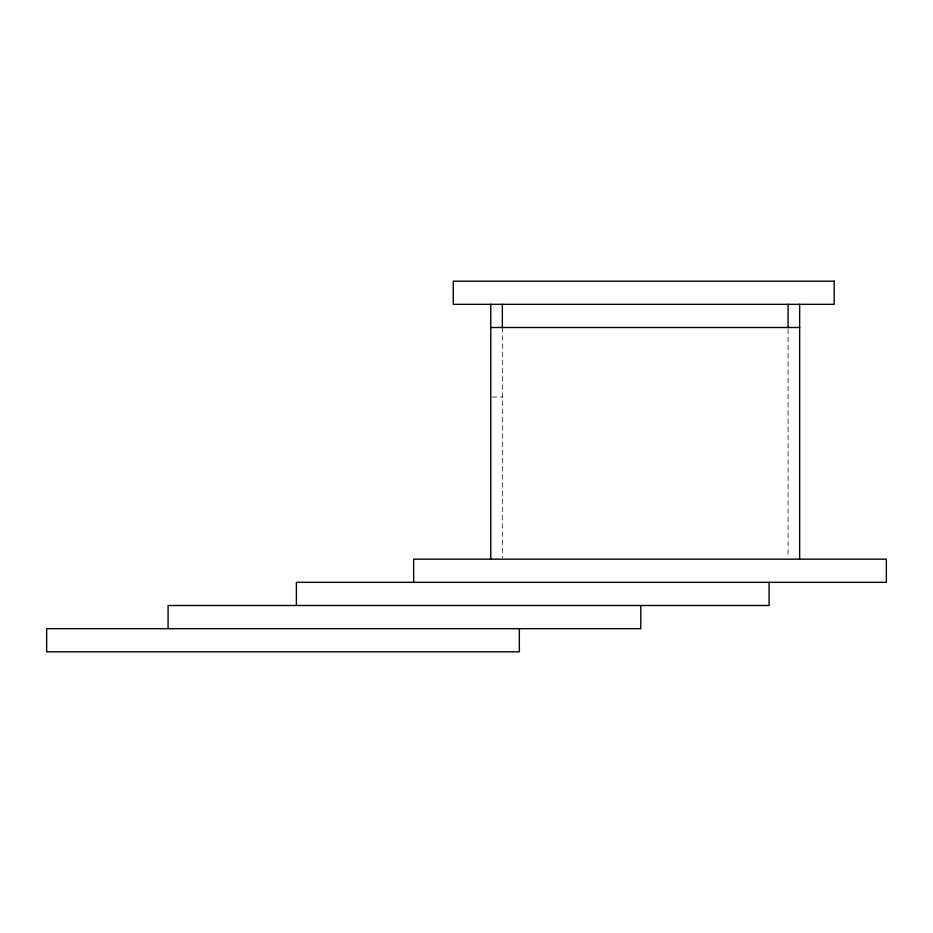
<?xml version="1.0" encoding="UTF-8"?>
<svg xmlns="http://www.w3.org/2000/svg" width="933" height="933" viewBox="0 0 933 933"><rect width="100%" height="100%" fill="white"/><g stroke="black" fill="none" stroke-linecap="round" stroke-linejoin="round"><path stroke-width="0.7" stroke-dasharray="4.67 3.5" d="M492.204 397.003L502.351 397.003M788.07 328.964L788.07 557.712M502.351 327.506L502.351 557.712"/><path stroke-width="1.4" d="M490.758 327.506L799.651 327.506M799.651 304.333L799.651 559.17M788.07 304.333L788.07 327.506M769.095 582.332L769.095 605.494L168.092 605.494L168.092 628.667M640.796 605.494L640.796 628.667L46.65 628.667L46.65 651.829L519.354 651.829L519.354 628.667M502.351 304.333L502.351 327.506M490.758 304.333L490.758 559.17M413.646 582.332L413.646 559.17L886.35 559.17L886.35 582.332L296.391 582.332L296.391 605.494M834.172 281.171L453.263 281.171L453.263 304.333L834.172 304.333L834.172 281.171"/></g></svg>
